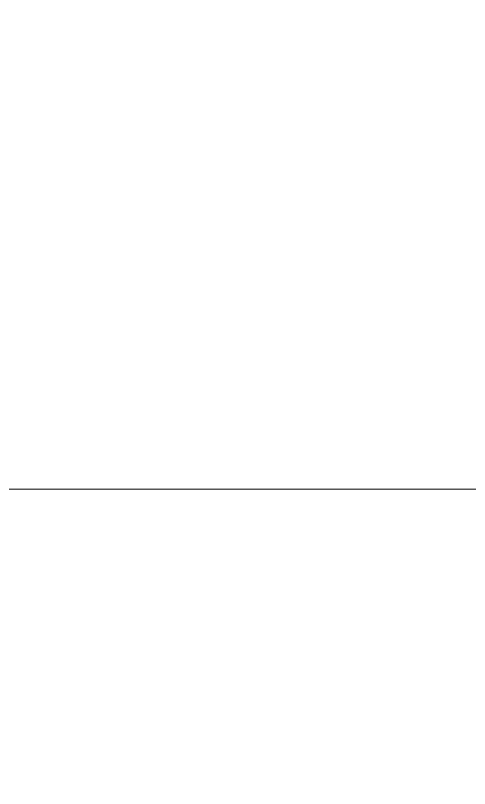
# Model space of a CAD drawing. Header units: millimetres. Extents: x -177800 to -26107, y -132450 to -18386.
# Drawn here: x -162864.62 to -162862.437, y -129953.814 to -129950.093 of the extents above; entities that cross this region are included whole.
import ezdxf

# ---------------------------------------------------------------- set-up
doc = ezdxf.new("R2010")
doc.units = ezdxf.units.MM
doc.linetypes.add('IDA - Grid Line', pattern=[3500, 2000, -500, 500, -500])
doc.layers.add('0-1', color=7, linetype='Continuous', lineweight=5)
doc.layers.add('A-_WALL----_H-2', color=9, linetype='Continuous', lineweight=9, true_color=0x808080)
doc.layers.add('S-_ANOTGRID_E-1', color=9, linetype='IDA - Grid Line', lineweight=9, true_color=0x808080)

# ---------------------------------------------------------------- blocks, each defined once
blk = doc.blocks.new('1599_DB_A_BLK3_1STGD_R21_rvt-1-BLK 2 UPPER ROOF PLAN')
at = {"layer": 'A-_WALL----_H-2'}
h = blk.add_hatch(dxfattribs=at)
h.set_pattern_fill('FP_5', color=256, style=0, pattern_type=2)
h.set_pattern_definition([(0, (0, 0), (1016, 254), [83.82, -678.18, 83.82, -678.18, -4064]), (0, (0, 0), (1016, 254), [-1524, 83.82, -1440.18, 83.82, -678.18, -1778]), (0, (0, 0), (1016, 254), [-3810, 83.82, -424.18, 83.82, -1186.18]), (120, (381, 127), (-727.97045, 752.8818), [83.82, -678.18, 83.82, -678.18, -4064]), (120, (381, 127), (-727.97045, 752.8818), [-1524, 83.82, -1440.18, 83.82, -678.18, -1778]), (120, (381, 127), (-727.97045, 752.8818), [-3810, 83.82, -424.18, 83.82, -1186.18]), (240, (508, 635), (-288.02955, -1006.8818), [83.82, -678.18, 83.82, -678.18, -4064]), (240, (508, 635), (-288.02955, -1006.8818), [-1524, 83.82, -1440.18, 83.82, -678.18, -1778]), (240, (508, 635), (-288.02955, -1006.8818), [-3810, 83.82, -424.18, 83.82, -1186.18])])
h.paths.add_polyline_path([(-162961.3719, -130142.3735), (-162861.3719, -130142.3735), (-162861.3719, -123567.3735), (-162961.3719, -123567.3735), (-162961.3719, -129454.6825)])

msp = doc.modelspace()

# ---------------------------------------------------------------- linework, layer by layer
at = {"layer": 'S-_ANOTGRID_E-1'}
msp.add_line((-176299.6847, -129952.3735), (-143700.1389, -129952.3735), dxfattribs=at)

# ---------------------------------------------------------------- block references
at = {"layer": '0-1'}
msp.add_blockref('1599_DB_A_BLK3_1STGD_R21_rvt-1-BLK 2 UPPER ROOF PLAN', (0, 0), dxfattribs=at)

doc.saveas('drawing.dxf')
